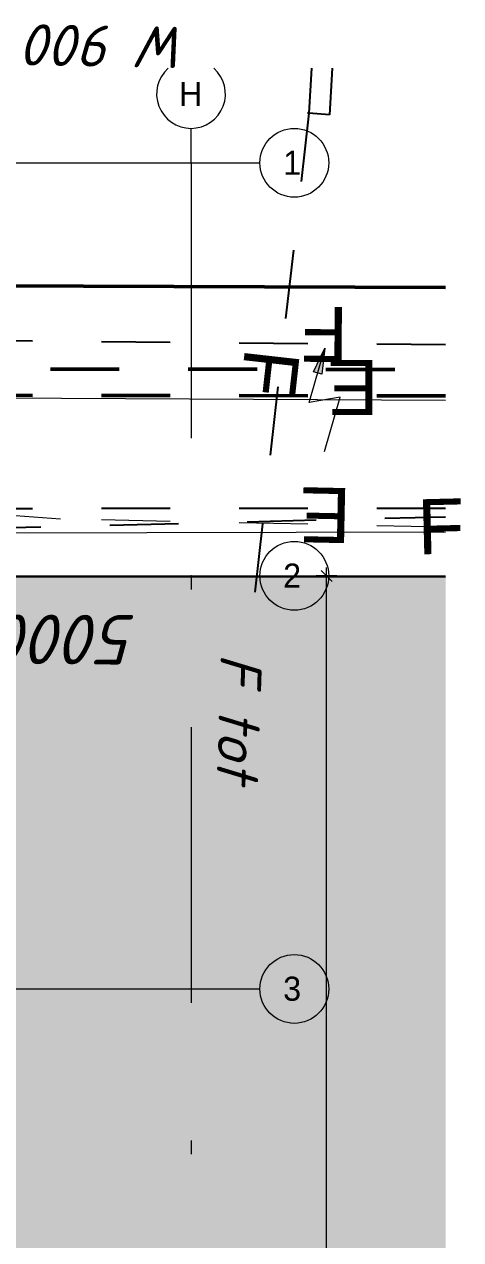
# Model space of a CAD drawing. Header units: metres. Extents: x -14 to 456, y -38 to 65.
# Drawn here: x 19.79 to 22.96, y -4.82 to 4.01 of the extents above; entities that cross this region are included whole.
import ezdxf

# ---------------------------------------------------------------- set-up
doc = ezdxf.new("R2010")
doc.units = ezdxf.units.M
doc.header["$MEASUREMENT"] = 0
for name, pattern in [('Achse', [0.004, 0.002, -0.001, 0, -0.001]), ('Schnittlinie', [0.006, 0.003, -0.0015, 0, -0.0015]), ('Strichliert_1_-1', [2, 1, -1]), ('Untersicht', [0.001, 0.0005, -0.0005])]:
    doc.linetypes.add(name, pattern=pattern)
for name, color, linetype in [('-2._Grundriss Schickerschacht PP_3_000 Achsraster', 7, 'Continuous'), ('-2._Grundriss Schickerschacht PP_3_725 Nachbarbebauung', 7, 'Continuous'), ('-2._Grundriss Schickerschacht PP_3_730_DKM_Grenzen', 7, 'Continuous'), ('-2._Grundriss Schickerschacht PP_3_851 Marker Schnitt', 7, 'Continuous'), ('-2._Grundriss Schickerschacht PP_3_Bauwerke_Dachlinie', 7, 'Continuous'), ('-2._Grundriss Schickerschacht PP_3_Bauwerke_Gebäude - Haus', 7, 'Continuous'), ('-2._Grundriss Schickerschacht PP_3_Fernmeldewesen_Beschriftung Fernmeldewesen', 7, 'Continuous'), ('-2._Grundriss Schickerschacht PP_3_Fernmeldewesen_Fernmeldekabel', 7, 'Continuous'), ('-2._Grundriss Schickerschacht PP_3_Fernmeldewesen_Fernmeldekabel_Signatur', 7, 'Continuous'), ('-2._Grundriss Schickerschacht PP_3_Kataster Grenzen_Grundstücksgrenze', 7, 'Continuous'), ('-2._Grundriss Schickerschacht PP_3_Kataster Grenzpunkte_Grenzpunkt (GP) Hausecke_Punktnummer', 7, 'Continuous'), ('-2._Grundriss Schickerschacht PP_3_Kataster Grundstücke_Grundstück', 7, 'Continuous'), ('-2._Grundriss Schickerschacht PP_3_Neubau_840 Baulinien', 7, 'Continuous'), ('-2._Grundriss Schickerschacht PP_3_Straßenverkehr_Randstein Unterkante', 7, 'Continuous'), ('-2._Grundriss Schickerschacht PP_3_Strom_Stromfreileitung', 7, 'Continuous'), ('-2._Grundriss Schickerschacht PP_3_Strom_Stromfreileitung_Signatur', 7, 'Continuous'), ('-2._Grundriss Schickerschacht PP_3_Strom_Stromkabel', 7, 'Continuous'), ('-2._Grundriss Schickerschacht PP_3_Wasserversorgung_Beschriftung Wasserversorgung', 7, 'Continuous')]:
    doc.layers.add(name, color=color, linetype=linetype)
doc.styles.add('ERSTELLTER_STIL_1', font='arial.ttf')
doc.styles.add('ERSTELLTER_STIL_2', font='isocpeur.ttf')
doc.styles.add('ERSTELLTER_STIL_6', font='')
doc.styles.get('ERSTELLTER_STIL_6').set_extended_font_data('Eurostile')

msp = doc.modelspace()

# ---------------------------------------------------------------- hatches: boundary and pattern name
at = {"layer": '-2._Grundriss Schickerschacht PP_3_725 Nachbarbebauung', "linetype": 'Continuous', "lineweight": 0, "true_color": 0x1f1f1f}
msp.add_hatch(color=250, dxfattribs=at).paths.add_polyline_path([(18.9876, -0.0005), (18.958, -11.4452), (22.8486, -11.478), (22.8486, -0.0037)])
at = {"layer": '-2._Grundriss Schickerschacht PP_3_Strom_Stromfreileitung_Signatur', "linetype": 'Continuous', "lineweight": 0, "ltscale": 1000, "true_color": 0xffb300}
msp.add_hatch(color=40, dxfattribs=at).paths.add_polyline_path([(21.9722, 1.6529), (21.89, 1.4815), (21.95, 1.4641)])

# ---------------------------------------------------------------- linework, layer by layer
at = {"layer": '-2._Grundriss Schickerschacht PP_3_000 Achsraster', "color": 5, "linetype": 'Achse', "lineweight": 0, "ltscale": 1000}
for p, q in [((21, 3), (21, 3.25)), ((-1.25, 3), (21, 3)), ((21, 3), (21.5, 3)), ((21, 3), (21, -36)), ((-1.5, 0), (21, 0)), ((21, 0), (21.5, 0)), ((-1.5, -3), (21, -3)), ((21, -3), (21.5, -3))]:
    msp.add_line(p, q, dxfattribs=at)
at = {"layer": '-2._Grundriss Schickerschacht PP_3_000 Achsraster', "color": 5, "linetype": 'Continuous', "lineweight": 0, "ltscale": 1000}
for centre in [(21.75, 3), (21.75, 0), (21.75, -3)]:
    msp.add_circle(centre, 0.25, dxfattribs=at)
msp.add_arc((21, 3.5), 0.25, 131.83387, 48.16613, dxfattribs=at)
at = {"layer": '-2._Grundriss Schickerschacht PP_3_000 Achsraster', "color": 5, "linetype": 'Achse', "lineweight": 0, "ltscale": 1000}
for p in [(21, 3), (21, 3), (21, 3), (21, 3), (21, 0), (21, 0), (21, -3), (21, -3)]:
    msp.add_point(p, dxfattribs=at)
at = {"layer": '-2._Grundriss Schickerschacht PP_3_725 Nachbarbebauung', "color": 8, "linetype": 'Continuous', "lineweight": 13, "ltscale": 1000, "flags": 128}
msp.add_lwpolyline([(22.8486, -0.0037), (18.9876, -0.0005), (18.958, -11.4452), (22.8486, -11.478)], dxfattribs=at)
at = {"layer": '-2._Grundriss Schickerschacht PP_3_730_DKM_Grenzen', "color": 8, "linetype": 'Continuous', "lineweight": 13, "ltscale": 1000, "flags": 128}
msp.add_lwpolyline([(19.003, -0.0082), (22.8486, -0.0098)], dxfattribs=at)
at = {"layer": '-2._Grundriss Schickerschacht PP_3_Bauwerke_Dachlinie', "color": 112, "linetype": 'Strichliert_1_-1', "lineweight": 13, "ltscale": 1000, "true_color": 0x00cd60}
msp.add_line((19.0094, 0.311), (22.8486, 0.3204), dxfattribs=at)
at = {"layer": '-2._Grundriss Schickerschacht PP_3_Bauwerke_Gebäude - Haus', "color": 7, "linetype": 'Continuous', "lineweight": 13, "ltscale": 1000, "true_color": 0xefefef}
msp.add_line((19.0876, -0.0006), (22.8486, -0.0026), dxfattribs=at)
at = {"layer": '-2._Grundriss Schickerschacht PP_3_Fernmeldewesen_Fernmeldekabel', "color": 7, "linetype": 'Untersicht', "lineweight": 25, "ltscale": 1000}
for p, q in [((21.8744, 3.6863), (21.8552, 3.3601)), ((21.8552, 3.3601), (21.4491, -0.2431)), ((22.8486, 1.6771), (11.7245, 1.7754)), ((22.8486, 0.4898), (-0.2913, 0.4754)), ((19.4096, 0.3444), (22.8486, 0.4289))]:
    msp.add_line(p, q, dxfattribs=at)
at = {"layer": '-2._Grundriss Schickerschacht PP_3_Fernmeldewesen_Fernmeldekabel', "color": 7, "linetype": 'Untersicht', "lineweight": 25, "ltscale": 1000, "flags": 128}
msp.add_lwpolyline([(22.0249, 3.6863), (22.005, 3.3473), (21.8552, 3.3601), (21.7053, 3.3628), (21.7243, 3.6863)], dxfattribs=at)
at = {"layer": '-2._Grundriss Schickerschacht PP_3_Kataster Grenzen_Grundstücksgrenze', "color": 8, "linetype": 'Schnittlinie', "lineweight": 13, "ltscale": 1000}
msp.add_line((19.0876, -0.0006), (22.8486, -0.0037), dxfattribs=at)
at = {"layer": '-2._Grundriss Schickerschacht PP_3_Kataster Grundstücke_Grundstück', "color": 1, "linetype": 'Continuous', "lineweight": 13, "ltscale": 1000, "true_color": 0xfb0106}
for p, q in [((22.06, 0), (21.91, 0)), ((22.025, -0.04), (21.945, 0.04)), ((21.985, 0), (21.985, 0.06)), ((21.985, -15), (21.985, 0))]:
    msp.add_line(p, q, dxfattribs=at)
at = {"layer": '-2._Grundriss Schickerschacht PP_3_Neubau_840 Baulinien', "color": 1, "linetype": 'Continuous', "lineweight": 25, "ltscale": 1000, "true_color": 0xfb0106, "flags": 128}
msp.add_lwpolyline([(-3.9335, 0.0223), (0, 0), (18.985, 0), (22.8486, -0.0032)], dxfattribs=at)
at = {"layer": '-2._Grundriss Schickerschacht PP_3_Straßenverkehr_Randstein Unterkante', "color": 7, "linetype": 'Continuous', "lineweight": 50, "ltscale": 1000}
msp.add_line((19.3328, 2.1063), (22.8486, 2.0951), dxfattribs=at)
at = {"layer": '-2._Grundriss Schickerschacht PP_3_Strom_Stromfreileitung', "color": 40, "linetype": 'Continuous', "lineweight": 0, "ltscale": 1000, "true_color": 0xffb300}
msp.add_line((22.8486, 1.2735), (-3.9335, 1.4075), dxfattribs=at)
at = {"layer": '-2._Grundriss Schickerschacht PP_3_Strom_Stromfreileitung_Signatur', "color": 40, "linetype": 'Continuous', "lineweight": 0, "ltscale": 1000, "true_color": 0xffb300}
for p, q in [((21.8577, 1.2588), (21.9722, 1.6529)), ((21.89, 1.4815), (21.9722, 1.6529)), ((21.9722, 1.6529), (21.95, 1.4641)), ((21.95, 1.4641), (21.89, 1.4815)), ((22.0829, 1.2969), (21.8577, 1.2588)), ((21.9684, 0.9029), (22.0829, 1.2969))]:
    msp.add_line(p, q, dxfattribs=at)
at = {"layer": '-2._Grundriss Schickerschacht PP_3_Strom_Stromkabel', "color": 7, "linetype": 'Untersicht', "lineweight": 13, "ltscale": 1000}
for p, q in [((22.8486, 1.2989), (19.007, 1.3019)), ((20.0509, 0.4126), (19.4716, 0.4533)), ((22.8486, 0.3534), (20.0509, 0.4126))]:
    msp.add_line(p, q, dxfattribs=at)
at = {"layer": '-2._Grundriss Schickerschacht PP_3_Strom_Stromkabel', "color": 7, "linetype": 'Untersicht', "lineweight": 50, "ltscale": 1000, "flags": 128}
msp.add_lwpolyline([(22.8486, 1.3065), (19.0072, 1.3119), (19.0107, 1.5019), (22.8486, 1.4988)], dxfattribs=at)

# ---------------------------------------------------------------- texts
at = {"layer": '-2._Grundriss Schickerschacht PP_3_000 Achsraster', "color": 5, "linetype": 'Continuous', "lineweight": 0, "char_height": 0.175, "attachment_point": 1, "style": 'ERSTELLTER_STIL_6'}
for s, insert in [('\\A1;{\\pql;\\pt0;\\fEurostile|b0|i0|c0|p0;\\W1.000000;H}', (20.9125, 3.5875)), ('\\A1;{\\pql;\\pt0;\\fEurostile|b0|i0|c0|p0;\\W1.000000;1}', (21.6695, 3.0875)), ('\\A1;{\\pql;\\pt0;\\fEurostile|b0|i0|c0|p0;\\W1.000000;2}', (21.6695, 0.0893)), ('\\A1;{\\pql;\\pt0;\\fEurostile|b0|i0|c0|p0;\\W1.000000;3}', (21.6695, -2.9107))]:
    msp.add_mtext(s, dxfattribs=dict(at, insert=insert))
at = {"layer": '-2._Grundriss Schickerschacht PP_3_851 Marker Schnitt', "color": 7, "linetype": 'Continuous', "lineweight": 13, "char_height": 0.4, "attachment_point": 4, "style": 'ERSTELLTER_STIL_1'}
for insert, rotation in [((22.3629, 1.3678), 179.95446), ((22.1614, 0.4365), 178.787)]:
    msp.add_mtext('\\A1;{\\pql;\\fArial|b0|i0|c0|p0;\\W1.000000;E}', dxfattribs=dict(at, insert=insert, rotation=rotation))
at = {"layer": '-2._Grundriss Schickerschacht PP_3_Fernmeldewesen_Beschriftung Fernmeldewesen', "color": 7, "linetype": 'Continuous', "lineweight": 25, "insert": (21.216, -0.5612), "char_height": 0.3, "attachment_point": 7, "rotation": 268.15388, "style": 'ERSTELLTER_STIL_2'}
msp.add_mtext('\\A1;{\\pql;\\fISOCPEUR|b0|i1|c0|p0;\\W1.000000;F tot}', dxfattribs=at)
at = {"layer": '-2._Grundriss Schickerschacht PP_3_Fernmeldewesen_Fernmeldekabel_Signatur', "color": 7, "linetype": 'Continuous', "lineweight": 25, "char_height": 0.4, "attachment_point": 4, "style": 'ERSTELLTER_STIL_1'}
for insert, rotation in [((22.1405, 1.7519), 179.49344), ((21.5925, 1.6411), 263.56959), ((22.6437, 0.3553), 1.40754)]:
    msp.add_mtext('\\A1;{\\pql;\\fArial|b0|i0|c0|p0;\\W1.000000;F}', dxfattribs=dict(at, insert=insert, rotation=rotation))
at = {"layer": '-2._Grundriss Schickerschacht PP_3_Kataster Grenzpunkte_Grenzpunkt (GP) Hausecke_Punktnummer', "color": 7, "linetype": 'Continuous', "lineweight": 25, "insert": (20.6181, -0.2847), "char_height": 0.36, "attachment_point": 7, "rotation": 179.74028, "style": 'ERSTELLTER_STIL_2'}
msp.add_mtext('\\A1;{\\pql;\\fISOCPEUR|b0|i1|c0|p0;\\W1.000000;50001}', dxfattribs=at)
at = {"layer": '-2._Grundriss Schickerschacht PP_3_Wasserversorgung_Beschriftung Wasserversorgung', "color": 232, "linetype": 'Continuous', "lineweight": 13, "true_color": 0xe60069, "insert": (20.9856, 3.9859), "char_height": 0.3, "attachment_point": 7, "rotation": 178.95967, "style": 'ERSTELLTER_STIL_2'}
msp.add_mtext('\\A1;{\\pql;\\fISOCPEUR|b0|i1|c0|p0;\\W1.000000;W 900}', dxfattribs=at)

doc.saveas('drawing.dxf')
